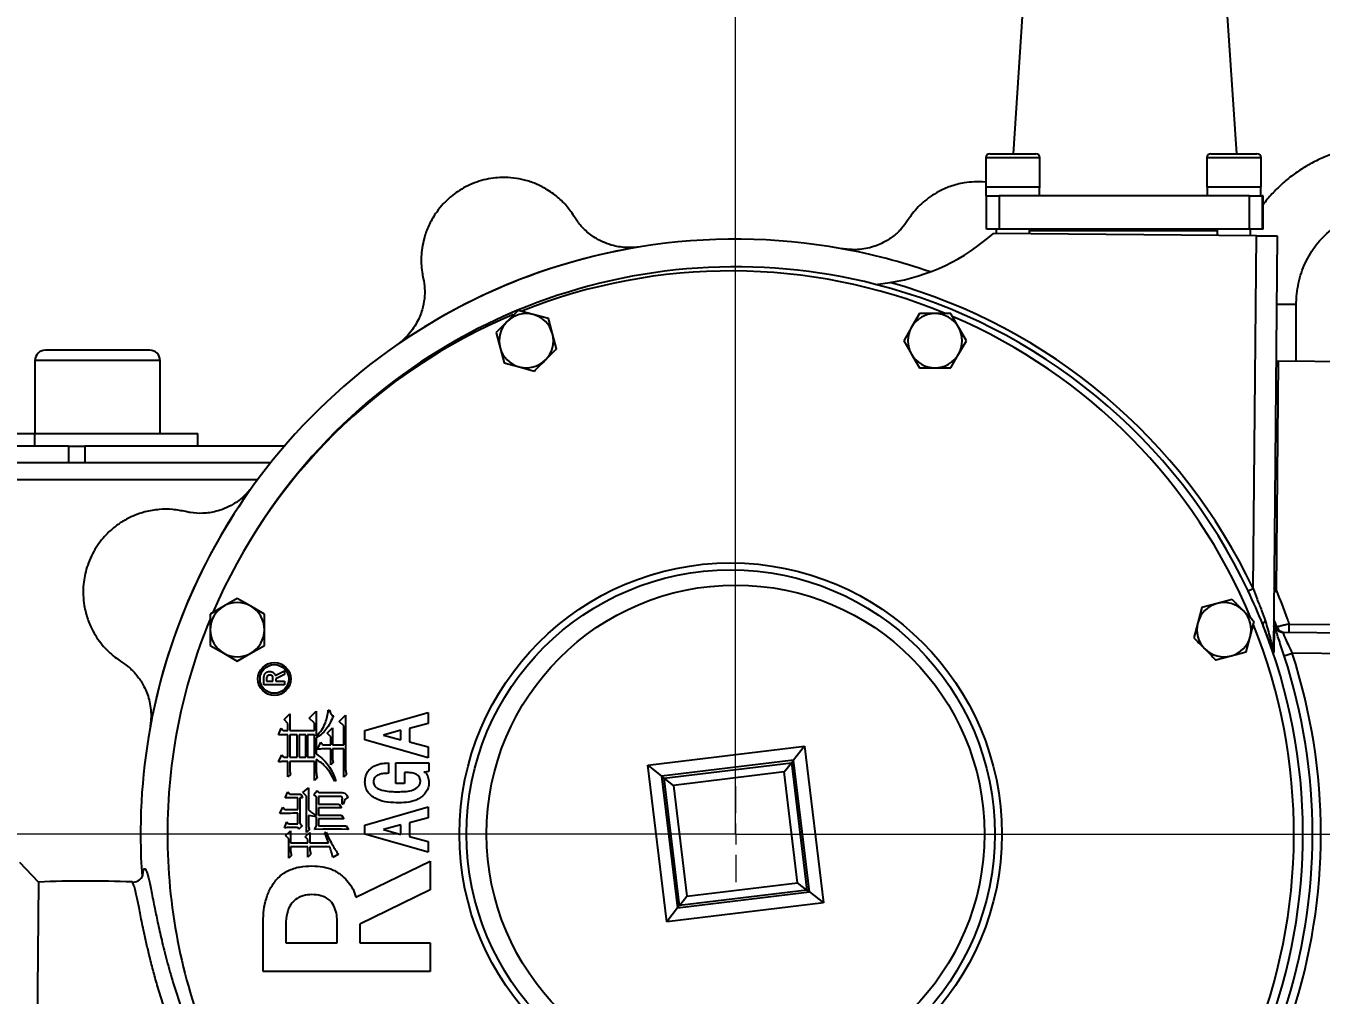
# Model space of a CAD drawing. Header units: millimetres. Extents: x 7861 to 11104, y 3791 to 6084.
# Drawn here: x 9153.5 to 9463.9, y 4378.8 to 4611.2 of the extents above; entities that cross this region are included whole.
import ezdxf

# ---------------------------------------------------------------- set-up
doc = ezdxf.new("R2010")
doc.units = ezdxf.units.MM
doc.layers.add('10', color=7, linetype='Continuous', lineweight=0)
doc.layers.add('AM_5', color=3, linetype='Continuous', lineweight=25)
doc.styles.add('SLDTEXTSTYLE1', font='txt.shx', dxfattribs={"width": 0.7, "bigfont": 'gbcbig.shx'})
doc.dimstyles.new('SLDDIMSTYLE12$0', dxfattribs={"dimtxt": 12, "dimasz": 10, "dimexe": 0, "dimexo": 0.0625, "dimgap": 0.875, "dimtad": 1, "dimdec": 1, "dimlfac": 1.8, "dimrnd": 1e-09, "dimzin": 12, "dimdsep": 46, "dimtxsty": 'SLDTEXTSTYLE1', "dimcen": 0.09, "dimdle": 8.16, "dimclrd": 3, "dimclre": 3, "dimadec": 0, "dimazin": 3, "dimtfac": 1, "dimtdec": 1, "dimtofl": 0, "dimtmove": 0, "dimatfit": 3, "dimfxl": 0, "dimfrac": 2, "dimtolj": 1, "dimlwd": 5, "dimlwe": 5, "dimarcsym": 0})

# ---------------------------------------------------------------- blocks, each defined once
blk = doc.blocks.new('SW_CENTERMARKSYMBOL_47')
at = {"layer": '10', "color": 0}
for p, q in [((0, 0.5), (0, 1.15)), ((-0.5, 0), (-1.15, 0)), ((0, 0), (-0.25, 0)), ((0, 0), (0, 0.25)), ((0, 0), (0, -0.25)), ((0, 0), (0.25, 0)), ((0.5, 0), (1.15, 0)), ((0, -0.5), (0, -1.15))]:
    blk.add_line(p, q, dxfattribs=at)
blk = doc.blocks.new('*D92')
at = {"layer": 'AM_5', "color": 3, "lineweight": 5, "transparency": 16777216}
blk.add_line((8806.47, 4329.47), (8806.47, 4626.66), dxfattribs=at)
at = {"layer": 'AM_5', "color": 3, "linetype": 'Continuous', "lineweight": 5, "transparency": 16777216}
for p, q in [((8816.47, 4626.66), (9313.59, 4626.66)), ((9323.59, 4417.47), (9323.59, 4626.66))]:
    blk.add_line(p, q, dxfattribs=at)
at = {"layer": 'AM_5', "color": 3, "transparency": 16777216}
for points in [[(8816.47, 4628.33), (8816.47, 4624.99), (8806.47, 4626.66)], [(9313.59, 4628.33), (9313.59, 4624.99), (9323.59, 4626.66)]]:
    blk.add_solid(points, dxfattribs=at)
at = {"layer": 'Defpoints', "color": 0, "transparency": 16777216}
for p in [(9323.59, 4626.66), (9323.59, 4417.41), (8806.47, 4329.41)]:
    blk.add_point(p, dxfattribs=at)
at = {"layer": 'AM_5', "color": 0, "transparency": 16777216, "insert": (9050.48, 4641.25), "char_height": 12, "width": 2.3333, "attachment_point": 5, "style": 'SLDTEXTSTYLE1'}
blk.add_mtext('\\A1;{\\H2.28571x;520}', dxfattribs=at)
blk = doc.blocks.new('*D93')
at = {"layer": 'AM_5', "color": 3, "lineweight": 5, "transparency": 16777216}
blk.add_line((9323.59, 4417.47), (9323.59, 4856.52), dxfattribs=at)
at = {"layer": 'AM_5', "color": 3, "linetype": 'Continuous', "lineweight": 5, "transparency": 16777216}
for p, q in [((9333.59, 4856.52), (9723.89, 4856.52)), ((9733.89, 4381.74), (9733.89, 4856.52))]:
    blk.add_line(p, q, dxfattribs=at)
at = {"layer": 'AM_5', "color": 3, "transparency": 16777216}
for points in [[(9333.59, 4858.18), (9333.59, 4854.85), (9323.59, 4856.52)], [(9723.89, 4858.18), (9723.89, 4854.85), (9733.89, 4856.52)]]:
    blk.add_solid(points, dxfattribs=at)
at = {"layer": 'Defpoints', "color": 0, "transparency": 16777216}
for p in [(9733.89, 4856.52), (9323.59, 4417.41), (9733.89, 4381.68)]:
    blk.add_point(p, dxfattribs=at)
at = {"layer": 'AM_5', "color": 0, "transparency": 16777216, "insert": (9528.74, 4871.11), "char_height": 12, "attachment_point": 5, "style": 'SLDTEXTSTYLE1'}
blk.add_mtext('\\A1;{\\H2.28571x;410}', dxfattribs=at)
blk = doc.blocks.new('*D86')
at = {"layer": 'AM_5', "color": 3, "lineweight": 5, "transparency": 16777216}
blk.add_line((9323.52, 4417.41), (9020.51, 4417.41), dxfattribs=at)
at = {"layer": 'AM_5', "color": 3, "linetype": 'Continuous', "lineweight": 5, "transparency": 16777216}
for p, q in [((9020.51, 4407.41), (9020.51, 4088.53)), ((9321.63, 4078.53), (9020.51, 4078.53))]:
    blk.add_line(p, q, dxfattribs=at)
at = {"layer": 'AM_5', "color": 3, "transparency": 16777216}
for points in [[(9018.84, 4407.41), (9022.18, 4407.41), (9020.51, 4417.41)], [(9018.84, 4088.53), (9022.18, 4088.53), (9020.51, 4078.53)]]:
    blk.add_solid(points, dxfattribs=at)
at = {"layer": 'Defpoints', "color": 0, "transparency": 16777216}
for p in [(9323.59, 4417.41), (9020.51, 4078.53), (9321.69, 4078.53)]:
    blk.add_point(p, dxfattribs=at)
at = {"layer": 'AM_5', "color": 0, "transparency": 16777216, "insert": (9005.92, 4191.22), "char_height": 12, "attachment_point": 5, "rotation": 90, "style": 'SLDTEXTSTYLE1'}
blk.add_mtext('\\A1;{\\H2.28571x;340}', dxfattribs=at)
blk = doc.blocks.new('*D87')
at = {"layer": 'AM_5', "color": 3, "lineweight": 5, "transparency": 16777216}
blk.add_line((9637.77, 4848.91), (9710.56, 4848.91), dxfattribs=at)
at = {"layer": 'AM_5', "color": 3, "linetype": 'Continuous', "lineweight": 5, "transparency": 16777216}
for p, q in [((9710.56, 4838.91), (9710.56, 4427.41)), ((9323.65, 4417.41), (9710.56, 4417.41))]:
    blk.add_line(p, q, dxfattribs=at)
at = {"layer": 'AM_5', "color": 3, "transparency": 16777216}
for points in [[(9708.89, 4838.91), (9712.22, 4838.91), (9710.56, 4848.91)], [(9708.89, 4427.41), (9712.22, 4427.41), (9710.56, 4417.41)]]:
    blk.add_solid(points, dxfattribs=at)
at = {"layer": 'Defpoints', "color": 0, "transparency": 16777216}
for p in [(9637.71, 4848.91), (9323.59, 4417.41), (9710.56, 4417.41)]:
    blk.add_point(p, dxfattribs=at)
at = {"layer": 'AM_5', "color": 0, "transparency": 16777216, "insert": (9695.97, 4660.56), "char_height": 12, "attachment_point": 5, "rotation": 90, "style": 'SLDTEXTSTYLE1'}
blk.add_mtext('\\A1;{\\H2.28571x;430}', dxfattribs=at)
blk = doc.blocks.new('*D88')
at = {"layer": 'AM_5', "color": 3, "lineweight": 5, "transparency": 16777216}
blk.add_line((9676.86, 4620.35), (9614.5, 4620.35), dxfattribs=at)
at = {"layer": 'AM_5', "color": 3, "linetype": 'Continuous', "lineweight": 5, "transparency": 16777216}
for p, q in [((9614.5, 4610.35), (9614.5, 4427.41)), ((9323.65, 4417.41), (9614.5, 4417.41))]:
    blk.add_line(p, q, dxfattribs=at)
at = {"layer": 'AM_5', "color": 3, "transparency": 16777216}
for points in [[(9612.83, 4610.35), (9616.17, 4610.35), (9614.5, 4620.35)], [(9612.83, 4427.41), (9616.17, 4427.41), (9614.5, 4417.41)]]:
    blk.add_solid(points, dxfattribs=at)
at = {"layer": 'Defpoints', "color": 0, "transparency": 16777216}
for p in [(9676.92, 4620.35), (9323.59, 4417.41), (9614.5, 4417.41)]:
    blk.add_point(p, dxfattribs=at)
at = {"layer": 'AM_5', "color": 0, "transparency": 16777216, "insert": (9599.91, 4518.88), "char_height": 12, "attachment_point": 5, "rotation": 90, "style": 'SLDTEXTSTYLE1'}
blk.add_mtext('\\A1;{\\H2.28571x;200}', dxfattribs=at)
blk = doc.blocks.new('*D109')
at = {"layer": 'AM_5', "color": 3, "lineweight": 5, "transparency": 16777216}
blk.add_line((9323.56, 4417.33), (9323.56, 4763.3), dxfattribs=at)
at = {"layer": 'AM_5', "color": 3, "linetype": 'Continuous', "lineweight": 5, "transparency": 16777216}
for p, q in [((9333.56, 4763.3), (9406.54, 4763.3)), ((9416.54, 4719.97), (9416.54, 4763.3))]:
    blk.add_line(p, q, dxfattribs=at)
at = {"layer": 'AM_5', "color": 3, "transparency": 16777216}
for points in [[(9333.56, 4764.97), (9333.56, 4761.63), (9323.56, 4763.3)], [(9406.54, 4764.97), (9406.54, 4761.63), (9416.54, 4763.3)]]:
    blk.add_solid(points, dxfattribs=at)
at = {"layer": 'Defpoints', "color": 0, "transparency": 16777216}
for p in [(9416.54, 4763.3), (9416.54, 4719.91), (9323.56, 4417.27)]:
    blk.add_point(p, dxfattribs=at)
at = {"layer": 'AM_5', "color": 0, "transparency": 16777216, "insert": (9370.05, 4770.18), "char_height": 12, "attachment_point": 5, "style": 'SLDTEXTSTYLE1'}
blk.add_mtext('\\A1;93', dxfattribs=at)

msp = doc.modelspace()

# ---------------------------------------------------------------- linework, layer by layer
at = {"color": 7, "linetype": 'Continuous', "lineweight": 25}
for p, q in [((9392.666, 4618.68), (9390.097, 4580.511)), ((9443.737, 4580.511), (9441.168, 4618.68)), ((9383.543, 4579.511), (9383.543, 4572.511)), ((9396.543, 4579.511), (9383.543, 4579.511)), ((9384.543, 4580.511), (9395.543, 4580.511)), ((9396.543, 4572.511), (9396.543, 4579.511)), ((9436.543, 4579.511), (9436.543, 4572.511)), ((9443.043, 4579.511), (9436.543, 4579.511)), ((9437.543, 4580.511), (9443.043, 4580.511)), ((9443.043, 4580.511), (9448.543, 4580.511)), ((9449.543, 4579.511), (9443.043, 4579.511)), ((9449.543, 4572.511), (9449.543, 4579.511)), ((9396.543, 4572.511), (9383.543, 4572.511)), ((9383.603, 4572.511), (9383.603, 4570.411)), ((9383.774, 4570.411), (9383.603, 4570.411)), ((9383.774, 4562.411), (9383.774, 4570.411)), ((9383.774, 4570.411), (9386.76, 4570.411)), ((9386.76, 4570.411), (9386.76, 4562.411)), ((9446.759, 4570.411), (9386.76, 4570.411)), ((9443.043, 4572.511), (9436.543, 4572.511)), ((9436.603, 4572.511), (9436.603, 4570.411)), ((9449.543, 4572.511), (9443.043, 4572.511)), ((9446.759, 4562.411), (9446.759, 4570.411)), ((9446.759, 4570.411), (9449.773, 4570.411)), ((9449.483, 4570.411), (9449.483, 4572.511)), ((9449.773, 4570.411), (9449.773, 4562.411)), ((9450.06, 4570.411), (9449.773, 4570.411)), ((9450.06, 4562.411), (9450.06, 4570.411)), ((9386.76, 4562.411), (9383.774, 4562.411)), ((9448.419, 4560.835), (9385.422, 4561.418)), ((9386.043, 4562.411), (9386.043, 4561.412)), ((9446.759, 4562.411), (9386.76, 4562.411)), ((9394.043, 4561.338), (9394.043, 4562.411)), ((9394.043, 4562.071), (9439.043, 4562.071)), ((9439.043, 4562.411), (9439.043, 4560.921)), ((9449.773, 4562.411), (9446.759, 4562.411)), ((9447.043, 4560.847), (9447.043, 4562.411)), ((9447.637, 4476.273), (9448.419, 4560.835)), ((9448.419, 4560.835), (9453.419, 4560.788)), ((9450.06, 4562.411), (9449.773, 4562.411)), ((9453.419, 4560.788), (9452.502, 4461.636)), ((9357.154, 4549.187), (9360.647, 4549.622)), ((9275.116, 4541.946), (9271.491, 4542.917)), ((9278.741, 4540.975), (9275.116, 4541.946)), ((9367.648, 4542.168), (9365.772, 4538.918)), ((9377.03, 4538.918), (9375.154, 4542.168)), ((9453.268, 4544.407), (9457.986, 4544.407)), ((9457.986, 4530.745), (9457.986, 4544.407)), ((9279.712, 4537.35), (9278.741, 4540.975)), ((9365.772, 4538.918), (9363.895, 4535.668)), ((9378.906, 4535.668), (9377.03, 4538.918)), ((9266.184, 4537.61), (9267.155, 4533.985)), ((9280.684, 4533.725), (9279.712, 4537.35)), ((9363.895, 4535.668), (9365.772, 4532.418)), ((9377.03, 4532.418), (9378.906, 4535.668)), ((9267.155, 4533.985), (9268.127, 4530.36)), ((9155.667, 4530.911), (9155.667, 4513.411)), ((9185.667, 4530.911), (9155.667, 4530.911)), ((9185.667, 4513.411), (9185.667, 4530.911)), ((9268.127, 4530.36), (9271.751, 4529.389)), ((9271.751, 4529.389), (9275.376, 4528.418)), ((9365.772, 4532.418), (9367.648, 4529.168)), ((9375.154, 4529.168), (9377.03, 4532.418)), ((9453.642, 4530.785), (9453.134, 4475.912)), ((9453.142, 4530.79), (9453.642, 4530.785)), ((9497.64, 4530.378), (9453.642, 4530.785)), ((9142.512, 4513.411), (9155.633, 4513.411)), ((9155.633, 4513.411), (9194.667, 4513.411)), ((9155.633, 4510.411), (9155.633, 4513.411)), ((9194.667, 4510.411), (9194.667, 4513.411)), ((9163.694, 4510.411), (9145.29, 4510.411)), ((9163.694, 4510.411), (9163.694, 4506.411)), ((9163.694, 4510.411), (9167.637, 4510.411)), ((9167.637, 4510.411), (9167.637, 4506.411)), ((9215.462, 4510.411), (9167.637, 4510.411)), ((8845.667, 4502.411), (9209.066, 4502.411)), ((9204.161, 4473.9), (9200.911, 4472.024)), ((9207.411, 4472.024), (9204.161, 4473.9)), ((9442.616, 4473.644), (9438.992, 4472.673)), ((9446.442, 4475.705), (9447.637, 4476.273)), ((9453.03, 4475.595), (9452.629, 4475.416)), ((9452.639, 4476.458), (9453.03, 4475.595)), ((9200.911, 4472.024), (9197.661, 4470.147)), ((9210.661, 4470.147), (9207.411, 4472.024)), ((9435.367, 4471.702), (9434.395, 4468.077)), ((9438.992, 4472.673), (9435.367, 4471.702)), ((9434.395, 4468.077), (9433.424, 4464.452)), ((9446.952, 4464.712), (9447.924, 4468.337)), ((9456.286, 4467.758), (9490.44, 4467.442)), ((9445.981, 4461.087), (9446.952, 4464.712)), ((9452.687, 4466.642), (9452.608, 4460.978)), ((9454.768, 4465.772), (9492.038, 4465.427)), ((9197.661, 4462.642), (9200.911, 4460.765)), ((9207.411, 4460.765), (9210.661, 4462.642)), ((9442.356, 4460.116), (9445.981, 4461.087)), ((9200.911, 4460.765), (9204.161, 4458.889)), ((9204.161, 4458.889), (9207.411, 4460.765)), ((9438.731, 4459.145), (9442.356, 4460.116)), ((9455.112, 4460.133), (9457.013, 4460.751)), ((9491.992, 4460.427), (9457.013, 4460.751)), ((9213.274, 4455.429), (9215.493, 4456.51)), ((9215.493, 4455.647), (9213.389, 4454.623)), ((9215.493, 4456.51), (9215.493, 4455.647)), ((9210.493, 4453.204), (9210.493, 4454.695)), ((9215.493, 4453.204), (9210.493, 4453.204)), ((9211.17, 4454.552), (9211.17, 4454.064)), ((9211.17, 4454.064), (9212.712, 4454.064)), ((9212.712, 4454.064), (9212.712, 4454.723)), ((9213.389, 4454.623), (9213.389, 4454.064)), ((9213.389, 4454.064), (9215.493, 4454.064)), ((9215.493, 4454.064), (9215.493, 4453.204)), ((9215.374, 4444.851), (9216.747, 4446.224)), ((9216.747, 4446.224), (9216.747, 4442.251)), ((9221.421, 4445.212), (9223.082, 4446.874)), ((9223.082, 4446.874), (9223.082, 4440.95)), ((9225.972, 4447.091), (9226.261, 4447.091)), ((9228.586, 4444.418), (9230.103, 4445.935)), ((9230.103, 4445.935), (9230.103, 4433.437)), ((9234.765, 4442.238), (9249.936, 4446.568)), ((9249.936, 4446.568), (9249.936, 4443.948)), ((9214.007, 4441.167), (9214.705, 4442.828)), ((9214.705, 4442.828), (9215.195, 4442.251)), ((9216.313, 4443.912), (9215.374, 4444.851)), ((9216.313, 4442.251), (9216.313, 4443.912)), ((9222.649, 4443.984), (9221.421, 4445.212)), ((9222.649, 4442.251), (9222.649, 4443.984)), ((9225.72, 4441.6), (9227.021, 4442.901)), ((9227.021, 4442.901), (9227.021, 4438.783)), ((9229.669, 4443.334), (9228.586, 4444.418)), ((9229.669, 4438.783), (9229.669, 4443.334)), ((9249.936, 4443.948), (9245.416, 4442.753)), ((9245.416, 4442.753), (9245.416, 4439.514)), ((9215.195, 4442.251), (9216.313, 4442.251)), ((9216.313, 4435.821), (9216.313, 4441.239)), ((9216.747, 4442.251), (9222.649, 4442.251)), ((9218.539, 4441.239), (9216.747, 4441.239)), ((9216.747, 4441.239), (9216.747, 4435.821)), ((9218.539, 4435.821), (9218.539, 4441.239)), ((9220.594, 4441.239), (9218.973, 4441.239)), ((9218.973, 4441.239), (9218.973, 4435.821)), ((9220.594, 4435.821), (9220.594, 4441.239)), ((9222.649, 4441.239), (9221.028, 4441.239)), ((9221.028, 4441.239), (9221.028, 4435.821)), ((9222.649, 4435.821), (9222.649, 4441.239)), ((9223.082, 4440.517), (9223.082, 4436.616)), ((9223.409, 4437.772), (9224.203, 4439.433)), ((9224.203, 4439.433), (9224.637, 4438.783)), ((9226.587, 4440.734), (9225.72, 4441.6)), ((9226.587, 4438.783), (9226.587, 4440.734)), ((9234.765, 4440.029), (9234.765, 4442.238)), ((9249.936, 4435.712), (9234.765, 4440.029)), ((9243.381, 4442.28), (9239.218, 4441.133)), ((9239.218, 4441.133), (9243.381, 4439.997)), ((9243.381, 4439.997), (9243.381, 4442.28)), ((9245.416, 4439.514), (9249.936, 4438.32)), ((9214.079, 4434.738), (9214.847, 4436.399)), ((9214.847, 4436.399), (9215.337, 4435.821)), ((9224.637, 4438.783), (9226.587, 4438.783)), ((9226.587, 4434.015), (9226.587, 4437.844)), ((9227.021, 4438.783), (9229.669, 4438.783)), ((9229.669, 4437.844), (9227.021, 4437.844)), ((9227.021, 4437.844), (9227.021, 4435.388)), ((9229.669, 4431.054), (9229.669, 4437.844)), ((9249.936, 4438.32), (9249.936, 4435.712)), ((9302.543, 4433.913), (9340.089, 4438.455)), ((9340.089, 4438.455), (9337.475, 4435.121)), ((9340.089, 4438.455), (9344.631, 4400.909)), ((9215.337, 4435.821), (9216.313, 4435.821)), ((9216.313, 4431.126), (9216.313, 4434.81)), ((9216.747, 4435.821), (9218.539, 4435.821)), ((9222.649, 4434.81), (9216.747, 4434.81)), ((9216.747, 4434.81), (9216.747, 4432.498)), ((9218.973, 4435.821), (9220.594, 4435.821)), ((9221.028, 4435.821), (9222.649, 4435.821)), ((9222.649, 4430.259), (9222.649, 4434.81)), ((9223.082, 4435.316), (9223.082, 4432.643)), ((9227.165, 4434.593), (9226.587, 4434.015)), ((9227.021, 4435.388), (9227.165, 4434.593)), ((9240.38, 4434.466), (9240.38, 4431.971)), ((9242.186, 4429.498), (9242.186, 4434.466)), ((9242.186, 4434.466), (9250.107, 4434.466)), ((9250.107, 4434.466), (9250.107, 4432.438)), ((9302.543, 4433.913), (9305.877, 4431.299)), ((9307.085, 4396.367), (9302.543, 4433.913)), ((9337.475, 4435.121), (9305.877, 4431.299)), ((9306.475, 4430.83), (9337.005, 4434.523)), ((9335.262, 4432.3), (9337.005, 4434.523)), ((9337.005, 4434.523), (9337.475, 4435.121)), ((9337.005, 4434.523), (9340.698, 4403.993)), ((9341.297, 4403.523), (9337.475, 4435.121)), ((9216.891, 4431.704), (9216.313, 4431.126)), ((9216.747, 4432.498), (9216.891, 4431.704)), ((9223.299, 4430.909), (9222.649, 4430.259)), ((9227.778, 4430.187), (9227.489, 4430.114)), ((9230.32, 4431.704), (9229.669, 4431.054)), ((9244.952, 4432.141), (9244.221, 4432.141)), ((9244.221, 4432.141), (9244.221, 4429.498)), ((9250.107, 4432.438), (9248.912, 4432.289)), ((9305.877, 4431.299), (9309.699, 4399.701)), ((9306.475, 4430.83), (9305.877, 4431.299)), ((9308.698, 4429.087), (9306.475, 4430.83)), ((9310.168, 4400.299), (9306.475, 4430.83)), ((9335.262, 4432.3), (9308.698, 4429.087)), ((9338.476, 4405.736), (9335.262, 4432.3)), ((9215.604, 4426.069), (9216.254, 4427.514)), ((9216.254, 4427.514), (9216.76, 4426.936)), ((9219.361, 4427.008), (9219.794, 4426.069)), ((9219.898, 4427.369), (9221.199, 4428.525)), ((9220.765, 4426.502), (9219.898, 4427.369)), ((9221.199, 4428.525), (9221.199, 4423.252)), ((9222.512, 4426.864), (9223.307, 4427.875)), ((9223.307, 4427.875), (9223.738, 4427.369)), ((9223.738, 4427.369), (9228.99, 4427.369)), ((9244.221, 4429.498), (9242.186, 4429.498)), ((9308.698, 4429.087), (9311.911, 4402.522)), ((9214.349, 4422.313), (9215.077, 4423.83)), ((9215.077, 4423.83), (9215.586, 4423.324)), ((9218.711, 4426.069), (9215.604, 4426.069)), ((9218.711, 4423.324), (9218.711, 4426.069)), ((9219.144, 4426.069), (9219.144, 4420.001)), ((9219.794, 4426.069), (9219.144, 4426.069)), ((9220.765, 4417.762), (9220.765, 4426.502)), ((9223.163, 4426.358), (9222.512, 4426.864)), ((9223.163, 4421.879), (9223.163, 4426.358)), ((9228.918, 4426.43), (9223.596, 4426.43)), ((9223.596, 4426.43), (9223.596, 4424.552)), ((9223.596, 4424.552), (9228.581, 4424.552)), ((9228.581, 4424.552), (9229.158, 4423.685)), ((9229.565, 4424.552), (9229.276, 4424.552)), ((9234.765, 4419.572), (9249.936, 4423.902)), ((9249.936, 4423.902), (9249.936, 4421.282)), ((9215.586, 4423.324), (9218.711, 4423.324)), ((9218.711, 4419.857), (9218.711, 4422.385)), ((9223.163, 4421.518), (9221.199, 4421.879)), ((9221.199, 4421.879), (9221.199, 4420.145)), ((9223.163, 4419.423), (9223.163, 4421.518)), ((9229.158, 4423.685), (9223.596, 4423.685)), ((9223.596, 4423.685), (9223.596, 4421.951)), ((9223.596, 4421.951), (9229.158, 4421.951)), ((9229.664, 4421.085), (9223.596, 4421.085)), ((9223.596, 4421.085), (9223.596, 4419.423)), ((9229.158, 4421.951), (9229.664, 4421.085)), ((9249.936, 4421.282), (9245.416, 4420.087)), ((9215.46, 4418.917), (9216.038, 4420.362)), ((9215.69, 4417.039), (9216.918, 4418.195)), ((9216.038, 4420.362), (9216.471, 4419.857)), ((9216.471, 4419.857), (9218.711, 4419.857)), ((9216.918, 4418.195), (9216.918, 4415.305)), ((9218.927, 4418.556), (9218.566, 4418.99)), ((9219.722, 4419.423), (9218.927, 4418.556)), ((9219.144, 4420.001), (9219.722, 4419.423)), ((9220.458, 4416.75), (9221.541, 4417.762)), ((9221.416, 4418.412), (9220.765, 4417.762)), ((9221.541, 4417.762), (9221.541, 4415.305)), ((9222.657, 4418.484), (9223.163, 4419.423)), ((9224.674, 4418.556), (9222.657, 4418.484)), ((9223.596, 4419.423), (9230.285, 4419.423)), ((9229.134, 4418.556), (9224.674, 4418.556)), ((9225.153, 4417.762), (9225.442, 4417.834)), ((9226.02, 4415.305), (9225.153, 4417.762)), ((9230.788, 4418.484), (9229.134, 4418.556)), ((9230.285, 4419.423), (9230.788, 4418.484)), ((9234.765, 4417.364), (9234.765, 4419.572)), ((9243.381, 4419.614), (9239.218, 4418.467)), ((9239.218, 4418.467), (9243.381, 4417.331)), ((9243.381, 4417.331), (9243.381, 4419.614)), ((9245.416, 4420.087), (9245.416, 4416.848)), ((9216.485, 4416.245), (9215.69, 4417.039)), ((9216.485, 4411.621), (9216.485, 4416.245)), ((9216.918, 4415.305), (9221.108, 4415.305)), ((9221.108, 4416.1), (9220.458, 4416.75)), ((9221.108, 4415.305), (9221.108, 4416.1)), ((9221.541, 4415.305), (9226.02, 4415.305)), ((9249.936, 4413.046), (9234.765, 4417.364)), ((9245.416, 4416.848), (9249.936, 4415.654)), ((9249.936, 4415.654), (9249.936, 4413.046)), ((9217.135, 4412.271), (9216.485, 4411.621)), ((9221.108, 4414.366), (9216.918, 4414.366)), ((9216.918, 4414.366), (9216.918, 4414.005)), ((9221.108, 4411.91), (9221.108, 4414.366)), ((9221.758, 4412.56), (9221.108, 4411.91)), ((9226.309, 4414.366), (9221.541, 4414.366)), ((9221.541, 4414.366), (9221.541, 4414.294)), ((9228.404, 4412.56), (9227.104, 4411.766)), ((9156.547, 4405.885), (9152.016, 4410.591)), ((9232.61, 4402.26), (9250.365, 4410.906)), ((9250.365, 4410.906), (9250.365, 4404.003)), ((9156.547, 4405.885), (9155.668, 4310.961)), ((9311.911, 4402.522), (9338.476, 4405.736)), ((9340.698, 4403.993), (9338.476, 4405.736)), ((9250.365, 4404.003), (9233.528, 4395.813)), ((9309.699, 4399.701), (9341.297, 4403.523)), ((9340.698, 4403.993), (9310.168, 4400.299)), ((9310.168, 4400.299), (9311.911, 4402.522)), ((9340.698, 4403.993), (9341.297, 4403.523)), ((9341.297, 4403.523), (9344.631, 4400.909)), ((9344.631, 4400.909), (9307.085, 4396.367)), ((9309.699, 4399.701), (9307.085, 4396.367)), ((9310.168, 4400.299), (9309.699, 4399.701)), ((9210.365, 4384.463), (9210.365, 4396.388)), ((9228.111, 4391.34), (9228.111, 4396.611)), ((9215.782, 4395.246), (9215.782, 4391.34)), ((9233.528, 4395.813), (9233.528, 4391.34)), ((9215.782, 4391.34), (9228.111, 4391.34)), ((9233.528, 4391.34), (9250.365, 4391.34)), ((9250.365, 4391.34), (9250.365, 4384.463)), ((9250.365, 4384.463), (9210.365, 4384.463))]:
    msp.add_line(p, q, dxfattribs=at)
at = {"color": 7, "linetype": 'Continuous', "lineweight": 25, "flags": 128}
msp.add_lwpolyline([(9452.921, 4467.055), (9453.07, 4467.055), (9453.33, 4467.054)], dxfattribs=at)
at = {"color": 7, "linetype": 'Continuous', "lineweight": 25}
for centre, radius in [((9322.417, 4417.411), 65), ((9322.417, 4417.411), 63.318), ((9323.587, 4417.411), 59.677), ((9213.052, 4454.587), 3.931), ((9213.052, 4454.587), 3.435)]:
    msp.add_circle(centre, radius, dxfattribs=at)
for centre, radius, start, end in [((9384.543, 4579.511), 1, 90, 180), ((9395.543, 4579.511), 1, 0, 90), ((9437.543, 4579.511), 1, 90, 180), ((9448.543, 4579.511), 1, 0, 90), ((9352.863, 4597.886), 48.888, 279.16138, 311.7585), ((9323.587, 4417.411), 142.619, 99.21632, 169.72319), ((9323.587, 4417.411), 142.619, 99.21632, 124.72319), ((9323.587, 4417.411), 142.619, 79.72319, 99.21632), ((9323.587, 4417.411), 142.619, 70.91028, 79.72319), ((9323.587, 4417.411), 135.984, 75.70908, 147.39827), ((9322.417, 4417.411), 135, 67.67066, 111.75176), ((9323.587, 4417.411), 135.984, 25.38422, 75.70908), ((9323.587, 4417.411), 137.307, 25.38422, 74.34127), ((9322.417, 4417.411), 135, 112.71649, 156.82438), ((9273.434, 4535.668), 6.5, 75, 135), ((9273.434, 4535.668), 6.5, 15, 75), ((9371.401, 4535.668), 6.5, 90, 150), ((9371.401, 4535.668), 6.5, 30, 90), ((9273.434, 4535.668), 6.5, 135, 195), ((9371.401, 4535.668), 6.5, 150, 210), ((9322.417, 4417.411), 135, 22.54914, 66.73848), ((9371.401, 4535.668), 6.5, 330, 30), ((9273.434, 4535.668), 6.5, 315, 15), ((9158.167, 4530.911), 2.5, 90, 180), ((9183.167, 4530.911), 2.5, 0, 90), ((9273.434, 4535.668), 6.5, 195, 255), ((9273.434, 4535.668), 6.5, 255, 315), ((9371.401, 4535.668), 6.5, 210, 270), ((9371.401, 4535.668), 6.5, 270, 330), ((9323.587, 4417.411), 142.619, 144.21632, 169.72319), ((9323.587, 4417.411), 135.984, 21.68503, 25.38422), ((9204.161, 4466.395), 6.5, 120, 180), ((9204.161, 4466.395), 6.5, 60, 120), ((9204.161, 4466.395), 6.5, 0, 60), ((9440.674, 4466.395), 6.5, 105, 165), ((9440.674, 4466.395), 6.5, 45, 105), ((9440.674, 4466.395), 6.5, 345, 45), ((9322.417, 4417.411), 135, 157.638, 180), ((9323.587, 4417.411), 135.984, 212.60173, 21.68503), ((9440.674, 4466.395), 6.5, 165, 225), ((9322.417, 4417.411), 135, 337.69714, 21.79497), ((9450.979, 4467.421), 1.059, 111.39304, 167.1143), ((9454.538, 4467.355), 1.983, 179.47244, 201.05593), ((9365.852, 4468.095), 90.435, 358.51936, 359.78652), ((9204.161, 4466.395), 6.5, 180, 240), ((9204.161, 4466.395), 6.5, 300, 0), ((9440.674, 4466.395), 6.5, 285, 345), ((9454.787, 4467.77), 1.999, 200.95852, 269.45897), ((9455.197, 4467.767), 1.999, 200.89746, 269.45904), ((9440.674, 4466.395), 6.5, 225, 285), ((9454.48, 4461.618), 1.979, 179.47216, 198.86257), ((9204.161, 4466.395), 6.5, 240, 300), ((9323.587, 4417.411), 138.29, 341.98662, 17.99488), ((9323.587, 4417.411), 140.289, 341.98662, 17.99488), ((9323.587, 4417.411), 142.619, 169.72319, 184.08184), ((9322.417, 4417.411), 135, 180, 201.81807), ((9168.252, 4153.866), 252.291, 87.58259, 92.65925), ((9179.222, 4408.404), 2.494, 262.39523, 333.25086)]:
    msp.add_arc(centre, radius, start, end, dxfattribs=at)
for centre, start_param, end_param in [((9390.043, 4570.411), 4.712389, 4.9017857), ((9390.043, 4572.511), 4.6181162, 4.712389)]:
    msp.add_ellipse(centre, major_axis=(0, 11.154), ratio=0.5773503, start_param=start_param, end_param=end_param, dxfattribs=at)
for points, knots in [([(9471.739, 4581.814), (9471.093, 4581.681), (9469.37, 4581.326), (9466.625, 4580.492), (9463.552, 4579.248), (9460.599, 4577.71), (9457.793, 4575.897), (9455.15, 4573.825), (9452.716, 4571.492), (9451.015, 4569.644), (9450.207, 4568.521), (9450.06, 4568.317)], [0, 0, 0, 0, 0.07644841, 0.20395917, 0.3315336, 0.45922047, 0.58705266, 0.71505474, 0.84324251, 0.97162313, 1, 1, 1, 1]), ([(9285.069, 4565.25), (9284.493, 4566.113), (9283.338, 4567.84), (9281.006, 4570.16), (9278.443, 4571.996), (9275.746, 4573.351), (9273.176, 4574.223), (9270.467, 4574.74), (9267.917, 4574.878), (9265.479, 4574.694), (9263.232, 4574.272), (9260.996, 4573.563), (9258.911, 4572.626), (9257.046, 4571.511), (9255.217, 4570.147), (9253.472, 4568.479), (9251.667, 4566.249), (9250.143, 4563.64), (9248.813, 4560.178), (9248.139, 4556.267), (9248.271, 4552.926), (9248.636, 4551.101), (9248.737, 4550.593)], [0, 0, 0, 0, 0.0704817, 0.1411253, 0.2114397, 0.262002, 0.312511, 0.3555757, 0.3985696, 0.430653, 0.4627062, 0.4949602, 0.5272108, 0.5564321, 0.5856728, 0.6253972, 0.6651816, 0.7232176, 0.7813627, 0.8729283, 0.9646568, 1, 1, 1, 1]), ([(9383.543, 4573.679), (9383.526, 4573.681), (9382.599, 4573.818), (9380.834, 4573.789), (9377.974, 4573.519), (9375.055, 4572.74), (9371.665, 4571.236), (9368.423, 4568.946), (9366.154, 4566.491), (9365.121, 4564.943), (9364.834, 4564.512)], [0, 0, 0, 0, 0.0017117, 0.0974244, 0.1932818, 0.3331147, 0.4732108, 0.6938308, 0.9148434, 1, 1, 1, 1]), ([(9300.745, 4558.189), (9299.728, 4558.082), (9298.085, 4557.91), (9295.963, 4558.123), (9294.062, 4558.5), (9292.118, 4559.163), (9289.808, 4560.333), (9287.574, 4562.022), (9285.994, 4563.807), (9285.275, 4564.929), (9285.069, 4565.25)], [0, 0, 0, 0, 0.1281278, 0.2070687, 0.2861351, 0.404738, 0.5235866, 0.7217864, 0.9203618, 1, 1, 1, 1]), ([(9364.834, 4564.512), (9364.383, 4563.865), (9363.481, 4562.57), (9361.645, 4560.84), (9359.31, 4559.272), (9356.823, 4558.21), (9354.372, 4557.661), (9351.991, 4557.394), (9350.144, 4557.611), (9349.031, 4557.742)], [0, 0, 0, 0, 0.1638594, 0.3281213, 0.4914407, 0.6743603, 0.7670388, 0.8595026, 1, 1, 1, 1]), ([(9457.986, 4544.407), (9457.992, 4544.812), (9458.012, 4546.085), (9458.245, 4548.217), (9458.794, 4550.755), (9459.616, 4553.203), (9460.694, 4555.525), (9462.014, 4557.69), (9463.556, 4559.669), (9465.3, 4561.436), (9467.222, 4562.967), (9469.297, 4564.242), (9471.499, 4565.239), (9473.321, 4565.809), (9474.399, 4566.029), (9474.697, 4566.09)], [0, 0, 0, 0, 0.0388685, 0.122312, 0.205783, 0.2892937, 0.372903, 0.4566768, 0.540689, 0.6250196, 0.7097504, 0.7949563, 0.8806914, 0.9669723, 1, 1, 1, 1]), ([(9248.737, 4550.593), (9248.875, 4549.817), (9249.153, 4548.263), (9249.079, 4545.742), (9248.536, 4542.982), (9247.528, 4540.473), (9246.184, 4538.351), (9244.689, 4536.479), (9243.23, 4535.327), (9242.35, 4534.631)], [0, 0, 0, 0, 0.1638594, 0.3281213, 0.4914407, 0.6743603, 0.7670388, 0.8595026, 1, 1, 1, 1]), ([(9271.491, 4542.917), (9271.468, 4542.894), (9270.593, 4542.019), (9269.703, 4541.13), (9268.838, 4540.264)], [0, 0, 0, 0, 0.0269953, 1, 1, 1, 1]), ([(9371.401, 4542.168), (9370.46, 4542.168), (9369.201, 4542.168), (9367.962, 4542.168), (9367.648, 4542.168)], [0, 0, 0, 0, 0.7469333, 1, 1, 1, 1]), ([(9375.154, 4542.168), (9375.12, 4542.168), (9373.883, 4542.168), (9372.625, 4542.168), (9371.401, 4542.168)], [0, 0, 0, 0, 0.0269953, 1, 1, 1, 1]), ([(9268.838, 4540.264), (9268.173, 4539.599), (9267.282, 4538.709), (9266.406, 4537.832), (9266.184, 4537.61)], [0, 0, 0, 0, 0.74693332, 1, 1, 1, 1]), ([(9170.667, 4533.411), (9167.352, 4533.411), (9164.173, 4533.411), (9159.484, 4533.411), (9158.167, 4533.411), (9158.167, 4533.411)], [0, 0, 0, 0, 0.5, 0.5, 1, 1, 1, 1]), ([(9183.167, 4533.411), (9183.167, 4533.411), (9181.85, 4533.411), (9177.162, 4533.411), (9173.982, 4533.411), (9170.667, 4533.411)], [0, 0, 0, 0, 0.5, 0.5, 1, 1, 1, 1]), ([(9278.03, 4531.071), (9278.896, 4531.937), (9279.785, 4532.827), (9280.66, 4533.701), (9280.684, 4533.725)], [0, 0, 0, 0, 0.9730048, 1, 1, 1, 1]), ([(9275.376, 4528.418), (9275.598, 4528.64), (9276.475, 4529.516), (9277.365, 4530.406), (9278.03, 4531.071)], [0, 0, 0, 0, 0.2530667, 1, 1, 1, 1]), ([(9367.648, 4529.168), (9367.962, 4529.168), (9369.201, 4529.168), (9370.46, 4529.168), (9371.401, 4529.168)], [0, 0, 0, 0, 0.2530667, 1, 1, 1, 1]), ([(9371.401, 4529.168), (9372.625, 4529.168), (9373.883, 4529.168), (9375.12, 4529.168), (9375.154, 4529.168)], [0, 0, 0, 0, 0.97300478, 1, 1, 1, 1]), ([(9212.146, 4506.411), (9209.132, 4506.411), (9206.118, 4506.411), (9203.105, 4506.411), (9203.105, 4506.411), (9203.105, 4506.411), (9203.105, 4506.411), (9200.27, 4506.411), (9193.37, 4506.411), (9181.846, 4506.411), (9168.722, 4506.411), (9155.323, 4506.411), (9141.718, 4506.411), (9127.884, 4506.411), (9113.797, 4506.411), (9099.42, 4506.411), (9084.729, 4506.411), (9069.754, 4506.411), (9054.537, 4506.411), (9039.157, 4506.411), (9023.646, 4506.411), (9008.116, 4506.411), (8992.64, 4506.411), (8977.292, 4506.411), (8962.147, 4506.411), (8947.281, 4506.411), (8932.76, 4506.411), (8918.647, 4506.411), (8905.04, 4506.411), (8891.954, 4506.411), (8879.447, 4506.411), (8867.556, 4506.411), (8856.241, 4506.411), (8849.193, 4506.411), (8845.667, 4506.411)], [-0.0288176, -0.0288176, -0.0288176, -0.0288176, -0.0000003, -0.0000003, -0.0000003, 0, 0, 0, 0.0271088, 0.0659728, 0.1048078, 0.1431339, 0.1808509, 0.2185961, 0.25634, 0.2940574, 0.3323835, 0.371218, 0.4100833, 0.4495718, 0.4892886, 0.5291831, 0.5692037, 0.609298, 0.6493915, 0.6894117, 0.7293062, 0.7690234, 0.8085128, 0.8473767, 0.8862117, 0.924538, 0.9622551, 1, 1, 1, 1]), ([(9207.89, 4500.804), (9207.247, 4500.01), (9206.206, 4498.726), (9204.555, 4497.377), (9202.945, 4496.299), (9201.101, 4495.393), (9198.64, 4494.587), (9195.867, 4494.202), (9193.487, 4494.347), (9192.185, 4494.632), (9191.813, 4494.713)], [0, 0, 0, 0, 0.1281278, 0.2070687, 0.2861351, 0.404738, 0.5235866, 0.7217864, 0.9203618, 1, 1, 1, 1]), ([(9191.813, 4494.713), (9190.795, 4494.916), (9188.757, 4495.321), (9185.468, 4495.312), (9182.357, 4494.798), (9179.492, 4493.849), (9177.058, 4492.648), (9174.777, 4491.098), (9172.876, 4489.393), (9171.282, 4487.538), (9169.993, 4485.651), (9168.912, 4483.568), (9168.101, 4481.432), (9167.57, 4479.325), (9167.241, 4477.067), (9167.187, 4474.654), (9167.488, 4471.801), (9168.255, 4468.878), (9169.763, 4465.489), (9172.051, 4462.247), (9174.507, 4459.978), (9176.055, 4458.946), (9176.486, 4458.658)], [0, 0, 0, 0, 0.0704817, 0.1411253, 0.2114397, 0.262002, 0.312511, 0.3555757, 0.3985696, 0.430653, 0.4627062, 0.4949602, 0.5272108, 0.5564321, 0.5856728, 0.6253972, 0.6651816, 0.7232176, 0.7813627, 0.8729283, 0.9646568, 1, 1, 1, 1]), ([(9445.27, 4470.991), (9444.605, 4471.656), (9443.715, 4472.546), (9442.838, 4473.423), (9442.616, 4473.644)], [0, 0, 0, 0, 0.7469333, 1, 1, 1, 1]), ([(9447.637, 4476.273), (9447.945, 4475.408), (9448.578, 4473.63), (9449.724, 4471.06), (9450.306, 4469.283), (9450.593, 4468.407)], [0, 0, 0, 0, 0.3242836, 0.6667767, 1, 1, 1, 1]), ([(9453.03, 4475.595), (9453.042, 4475.602), (9453.068, 4475.619), (9453.102, 4475.675), (9453.129, 4475.775), (9453.132, 4475.86), (9453.134, 4475.912)], [0, 0, 0, 0, 0.1165665, 0.2655633, 0.5507628, 1, 1, 1, 1]), ([(9453.134, 4475.912), (9454.059, 4473.634), (9455.155, 4470.933), (9456.133, 4468.187), (9456.286, 4467.758)], [0, 0, 0, 0, 0.8435767, 1, 1, 1, 1]), ([(9447.924, 4468.337), (9447.9, 4468.361), (9447.025, 4469.235), (9446.136, 4470.125), (9445.27, 4470.991)], [0, 0, 0, 0, 0.0269953, 1, 1, 1, 1]), ([(9197.661, 4470.147), (9197.661, 4470.114), (9197.661, 4468.877), (9197.661, 4467.619), (9197.661, 4466.395)], [0, 0, 0, 0, 0.0269953, 1, 1, 1, 1]), ([(9210.661, 4466.395), (9210.661, 4467.619), (9210.661, 4468.877), (9210.661, 4470.114), (9210.661, 4470.147)], [0, 0, 0, 0, 0.97300478, 1, 1, 1, 1]), ([(9452.608, 4460.978), (9452.603, 4460.971), (9452.592, 4460.957), (9452.515, 4461.123), (9452.403, 4461.392), (9452.227, 4461.841), (9451.955, 4462.55), (9451.474, 4463.81), (9450.807, 4465.535), (9450.233, 4466.952), (9449.947, 4467.658)], [0, 0, 0, 0, 0.0618743, 0.1258885, 0.1858688, 0.2517245, 0.3674616, 0.5021894, 0.7522187, 1, 1, 1, 1]), ([(9450.593, 4468.407), (9450.971, 4467.076), (9451.539, 4465.078), (9452.122, 4462.897), (9452.38, 4461.962), (9452.47, 4461.675), (9452.498, 4461.613), (9452.5, 4461.628), (9452.502, 4461.636)], [0, 0, 0, 0, 0.4986372, 0.7486356, 0.8737899, 0.9399385, 0.9701851, 1, 1, 1, 1]), ([(9453.33, 4467.054), (9453.215, 4467.355), (9452.975, 4467.989), (9452.709, 4468.611), (9452.569, 4468.938)], [0, 0, 0, 0, 0.4753838, 1, 1, 1, 1]), ([(9456.286, 4467.758), (9455.935, 4467.674), (9455.228, 4467.505), (9454.299, 4467.283), (9453.639, 4467.125), (9453.37, 4467.062), (9453.338, 4467.055), (9453.33, 4467.054)], [0, 0, 0, 0, 0.2331196, 0.469709, 0.7023827, 0.9227288, 1, 1, 1, 1]), ([(9197.661, 4466.395), (9197.661, 4465.454), (9197.661, 4464.195), (9197.661, 4462.956), (9197.661, 4462.642)], [0, 0, 0, 0, 0.7469333, 1, 1, 1, 1]), ([(9210.661, 4462.642), (9210.661, 4462.956), (9210.661, 4464.195), (9210.661, 4465.454), (9210.661, 4466.395)], [0, 0, 0, 0, 0.2530667, 1, 1, 1, 1]), ([(9433.424, 4464.452), (9433.646, 4464.23), (9434.522, 4463.354), (9435.413, 4462.463), (9436.078, 4461.798)], [0, 0, 0, 0, 0.2530667, 1, 1, 1, 1]), ([(9452.552, 4467.128), (9452.567, 4467.082), (9452.618, 4466.927), (9452.673, 4466.739), (9452.682, 4466.674), (9452.687, 4466.642)], [0, 0, 0, 0, 0.1748949, 0.5997666, 1, 1, 1, 1]), ([(9455.112, 4460.133), (9454.896, 4460.795), (9454.463, 4462.12), (9453.851, 4463.957), (9453.316, 4465.571), (9452.926, 4466.803), (9452.922, 4466.971), (9452.921, 4467.055)], [0, 0, 0, 0, 0.1865226, 0.3732572, 0.5600568, 0.779625, 1, 1, 1, 1]), ([(9454.768, 4465.772), (9454.761, 4465.752), (9454.748, 4465.71), (9454.871, 4465.385), (9455.09, 4464.887), (9455.489, 4464.02), (9456.148, 4462.627), (9456.725, 4461.377), (9457.013, 4460.751)], [0, 0, 0, 0, 0.124139, 0.2508584, 0.3709807, 0.5010025, 0.7503453, 1, 1, 1, 1]), ([(9436.078, 4461.798), (9436.943, 4460.933), (9437.833, 4460.043), (9438.708, 4459.168), (9438.731, 4459.145)], [0, 0, 0, 0, 0.9730048, 1, 1, 1, 1]), ([(9176.486, 4458.658), (9177.133, 4458.207), (9178.427, 4457.305), (9180.158, 4455.469), (9181.726, 4453.134), (9182.787, 4450.647), (9183.337, 4448.197), (9183.603, 4445.816), (9183.387, 4443.969), (9183.256, 4442.855)], [0, 0, 0, 0, 0.1638594, 0.3281213, 0.4914407, 0.6743603, 0.7670388, 0.8595026, 1, 1, 1, 1]), ([(9210.493, 4454.695), (9210.509, 4454.931), (9210.54, 4455.401), (9210.858, 4456.007), (9211.397, 4456.335), (9211.769, 4456.357), (9211.955, 4456.368)], [0, 0, 0, 0, 0.2807585, 0.5601549, 0.7794399, 1, 1, 1, 1]), ([(9211.955, 4455.507), (9211.867, 4455.502), (9211.69, 4455.491), (9211.447, 4455.373), (9211.193, 4455.071), (9211.18, 4454.766), (9211.17, 4454.552)], [0, 0, 0, 0, 0.1874919, 0.3742932, 0.5609864, 1, 1, 1, 1]), ([(9211.955, 4456.368), (9212.119, 4456.359), (9212.448, 4456.34), (9212.851, 4456.105), (9213.14, 4455.792), (9213.229, 4455.55), (9213.274, 4455.429)], [0, 0, 0, 0, 0.2803151, 0.5594507, 0.780022, 1, 1, 1, 1]), ([(9212.712, 4454.723), (9212.701, 4454.839), (9212.681, 4455.069), (9212.509, 4455.365), (9212.228, 4455.494), (9212.046, 4455.503), (9211.955, 4455.507)], [0, 0, 0, 0, 0.2805191, 0.5597554, 0.7792183, 1, 1, 1, 1]), ([(9223.082, 4440.95), (9223.551, 4441.405), (9224.487, 4442.313), (9225.516, 4444.436), (9225.799, 4446.084), (9225.972, 4447.091)], [0, 0, 0, 0, 0.2800467, 0.5599854, 1, 1, 1, 1]), ([(9227.2, 4445.79), (9226.951, 4445.201), (9226.455, 4444.024), (9225.48, 4442.53), (9224.373, 4441.299), (9223.512, 4440.777), (9223.082, 4440.517)], [0, 0, 0, 0, 0.2802334, 0.5603462, 0.7802785, 1, 1, 1, 1]), ([(9226.261, 4447.091), (9226.337, 4446.777), (9226.443, 4446.34), (9226.84, 4445.909), (9227.08, 4445.83), (9227.2, 4445.79)], [0, 0, 0, 0, 0.55956435, 0.78005034, 1, 1, 1, 1]), ([(9216.313, 4441.239), (9215.882, 4441.236), (9215.113, 4441.231), (9214.345, 4441.186), (9214.007, 4441.167)], [0, 0, 0, 0, 0.5600064, 1, 1, 1, 1]), ([(9223.082, 4436.616), (9223.7, 4436.171), (9224.935, 4435.28), (9226.213, 4433.572), (9227.182, 4431.876), (9227.579, 4430.75), (9227.778, 4430.187)], [0, 0, 0, 0, 0.2797651, 0.559635, 0.7798429, 1, 1, 1, 1]), ([(9226.587, 4437.844), (9225.994, 4437.841), (9224.934, 4437.837), (9223.875, 4437.792), (9223.409, 4437.772)], [0, 0, 0, 0, 0.5600049, 1, 1, 1, 1]), ([(9216.313, 4434.81), (9215.896, 4434.806), (9215.151, 4434.798), (9214.407, 4434.756), (9214.079, 4434.738)], [0, 0, 0, 0, 0.5599859, 1, 1, 1, 1]), ([(9227.489, 4430.114), (9227.201, 4430.695), (9226.625, 4431.855), (9225.551, 4433.312), (9224.374, 4434.501), (9223.513, 4435.044), (9223.082, 4435.316)], [0, 0, 0, 0, 0.28018043, 0.56014278, 0.7802496, 1, 1, 1, 1]), ([(9230.103, 4433.437), (9230.112, 4433.11), (9230.128, 4432.524), (9230.261, 4431.954), (9230.32, 4431.704)], [0, 0, 0, 0, 0.55995133, 1, 1, 1, 1]), ([(9234.765, 4429.875), (9234.8, 4430.386), (9234.87, 4431.407), (9235.639, 4432.789), (9236.945, 4433.782), (9238.576, 4434.381), (9239.778, 4434.438), (9240.38, 4434.466)], [0, 0, 0, 0, 0.1867586, 0.3729226, 0.5594709, 0.7795025, 1, 1, 1, 1]), ([(9223.082, 4432.643), (9223.091, 4432.315), (9223.107, 4431.73), (9223.241, 4431.16), (9223.299, 4430.909)], [0, 0, 0, 0, 0.5599513, 1, 1, 1, 1]), ([(9240.38, 4431.971), (9239.991, 4431.961), (9239.213, 4431.941), (9238.244, 4431.756), (9237.544, 4431.399), (9237.114, 4430.993), (9236.838, 4430.461), (9236.811, 4430.07), (9236.797, 4429.875)], [0, 0, 0, 0, 0.2504694, 0.5004704, 0.6255057, 0.7504214, 0.8751012, 1, 1, 1, 1]), ([(9248.075, 4429.959), (9248.032, 4430.323), (9247.968, 4430.87), (9247.501, 4431.436), (9246.92, 4431.866), (9246.028, 4432.103), (9245.311, 4432.129), (9244.952, 4432.141)], [0, 0, 0, 0, 0.2484522, 0.3736486, 0.4989325, 0.7490564, 1, 1, 1, 1]), ([(9248.912, 4432.289), (9248.977, 4432.291), (9249.106, 4432.293), (9249.324, 4432.143), (9249.603, 4431.796), (9249.988, 4430.978), (9250.059, 4430.213), (9250.107, 4429.704)], [0, 0, 0, 0, 0.0622525, 0.1247705, 0.2498639, 0.5004423, 1, 1, 1, 1]), ([(9216.76, 4426.936), (9217.246, 4426.936), (9218.114, 4426.936), (9218.98, 4426.986), (9219.361, 4427.008)], [0, 0, 0, 0, 0.5600301, 1, 1, 1, 1]), ([(9228.99, 4427.369), (9229.206, 4427.366), (9229.637, 4427.358), (9230.349, 4426.975), (9230.577, 4426.457), (9230.716, 4426.141)], [0, 0, 0, 0, 0.2811061, 0.5611061, 1, 1, 1, 1]), ([(9242.904, 4424.891), (9242.013, 4424.918), (9240.232, 4424.972), (9238.031, 4425.497), (9236.469, 4426.379), (9235.497, 4427.317), (9234.862, 4428.533), (9234.797, 4429.427), (9234.765, 4429.875)], [0, 0, 0, 0, 0.2504027, 0.5002943, 0.6253666, 0.7502877, 0.8750808, 1, 1, 1, 1]), ([(9236.797, 4429.875), (9236.847, 4429.584), (9236.947, 4429.001), (9237.868, 4428.209), (9239.823, 4427.588), (9241.568, 4427.569), (9242.734, 4427.557)], [0, 0, 0, 0, 0.1239553, 0.2488066, 0.4983555, 1, 1, 1, 1]), ([(9242.734, 4427.557), (9243.266, 4427.568), (9244.331, 4427.59), (9245.929, 4427.785), (9247.144, 4428.383), (9247.911, 4429.167), (9248.02, 4429.695), (9248.075, 4429.959)], [0, 0, 0, 0, 0.2511391, 0.5020492, 0.7508155, 0.8760001, 1, 1, 1, 1]), ([(9250.107, 4429.704), (9250.071, 4429.3), (9250.001, 4428.492), (9249.231, 4427.048), (9247.687, 4425.657), (9245.318, 4424.976), (9243.71, 4424.919), (9242.904, 4424.891)], [0, 0, 0, 0, 0.1250911, 0.2501912, 0.4992688, 0.7492411, 1, 1, 1, 1]), ([(9229.276, 4424.552), (9229.29, 4424.906), (9229.311, 4425.438), (9229.383, 4426.031), (9229.286, 4426.286), (9229.147, 4426.412), (9229.009, 4426.423), (9228.918, 4426.43)], [0, 0, 0, 0, 0.5004533, 0.7502288, 0.8130544, 0.8755102, 1, 1, 1, 1]), ([(9230.716, 4426.141), (9230.529, 4426.076), (9230.155, 4425.944), (9229.758, 4425.333), (9229.638, 4424.848), (9229.565, 4424.552)], [0, 0, 0, 0, 0.2783697, 0.5585894, 1, 1, 1, 1]), ([(9218.711, 4422.385), (9217.896, 4422.385), (9216.442, 4422.384), (9214.989, 4422.334), (9214.349, 4422.313)], [0, 0, 0, 0, 0.5600095, 1, 1, 1, 1]), ([(9221.199, 4423.252), (9221.527, 4422.941), (9222.114, 4422.384), (9222.842, 4422.034), (9223.163, 4421.879)], [0, 0, 0, 0, 0.5590985, 1, 1, 1, 1]), ([(9218.566, 4418.99), (9217.986, 4418.988), (9216.95, 4418.986), (9215.915, 4418.938), (9215.46, 4418.917)], [0, 0, 0, 0, 0.5600083, 1, 1, 1, 1]), ([(9221.199, 4420.145), (9221.208, 4419.818), (9221.224, 4419.232), (9221.357, 4418.662), (9221.416, 4418.412)], [0, 0, 0, 0, 0.5599513, 1, 1, 1, 1]), ([(9225.442, 4417.834), (9225.915, 4416.801), (9226.757, 4414.961), (9227.901, 4413.293), (9228.404, 4412.56)], [0, 0, 0, 0, 0.56088301, 1, 1, 1, 1]), ([(9216.918, 4414.005), (9216.927, 4413.677), (9216.943, 4413.092), (9217.076, 4412.522), (9217.135, 4412.271)], [0, 0, 0, 0, 0.55995133, 1, 1, 1, 1]), ([(9221.541, 4414.294), (9221.55, 4413.966), (9221.566, 4413.381), (9221.699, 4412.811), (9221.758, 4412.56)], [0, 0, 0, 0, 0.5599513, 1, 1, 1, 1]), ([(9227.104, 4411.766), (9226.964, 4412.254), (9226.714, 4413.125), (9226.433, 4413.987), (9226.309, 4414.366)], [0, 0, 0, 0, 0.559991, 1, 1, 1, 1]), ([(9181.482, 4407.211), (9181.528, 4407.644), (9181.651, 4408.781), (9181.964, 4409.271), (9182.372, 4408.813), (9182.863, 4407.104), (9183.467, 4404.225), (9184.188, 4400.521), (9185.041, 4396.361), (9186.012, 4392.013), (9187.232, 4387.118), (9188.76, 4381.7), (9190.638, 4375.854), (9192.923, 4369.618), (9195.653, 4363.085), (9198.858, 4356.348), (9202.547, 4349.515), (9206.244, 4343.463), (9209.782, 4338.227), (9213.021, 4333.799), (9216.996, 4328.774), (9221.834, 4323.218), (9227.554, 4317.357), (9233.597, 4311.829), (9239.811, 4306.755), (9246.246, 4302.068), (9252.736, 4297.862), (9259.346, 4294.061), (9266.665, 4290.341), (9274.769, 4286.82), (9283.561, 4283.626), (9289.329, 4282.032), (9292.217, 4281.234)], [0, 0, 0, 0, 0.0260755, 0.068472, 0.110802, 0.1531098, 0.1954668, 0.2377341, 0.2695275, 0.3011026, 0.332991, 0.3646388, 0.3963559, 0.4278961, 0.4596743, 0.4914516, 0.523018, 0.5548504, 0.5758832, 0.5971224, 0.6186428, 0.6500297, 0.6821661, 0.7136009, 0.745887, 0.7773261, 0.8096086, 0.8409322, 0.8729902, 0.9148954, 0.957384, 1, 1, 1, 1]), ([(9210.365, 4396.388), (9210.396, 4397.332), (9210.46, 4399.218), (9211.049, 4402.003), (9212.15, 4404.623), (9213.819, 4407.001), (9216.228, 4408.737), (9219.092, 4409.645), (9221.069, 4409.73), (9222.058, 4409.773)], [0, 0, 0, 0, 0.1401753, 0.280303, 0.420371, 0.5603153, 0.706657, 0.85322, 1, 1, 1, 1]), ([(9222.058, 4409.773), (9222.929, 4409.734), (9224.669, 4409.655), (9227.203, 4408.904), (9229.248, 4407.544), (9230.786, 4405.916), (9232, 4404.231), (9232.407, 4402.917), (9232.61, 4402.26)], [0, 0, 0, 0, 0.1867439, 0.3732657, 0.5596165, 0.7064652, 0.8533715, 1, 1, 1, 1]), ([(9230.225, 4310.271), (9228.298, 4311.976), (9224.474, 4315.361), (9219.057, 4320.852), (9213.905, 4326.62), (9209.079, 4332.659), (9204.619, 4338.893), (9200.573, 4345.219), (9196.946, 4351.587), (9193.728, 4357.95), (9191.181, 4363.639), (9189.161, 4368.66), (9187.573, 4372.994), (9186.172, 4377.197), (9184.972, 4381.151), (9183.931, 4384.91), (9183.059, 4388.351), (9182.307, 4391.565), (9181.722, 4394.249), (9181.246, 4396.543), (9180.863, 4398.444), (9180.523, 4400.149), (9180.218, 4401.659), (9179.896, 4403.176), (9179.56, 4404.593), (9179.222, 4405.586), (9178.999, 4406.029), (9178.9, 4405.915), (9178.893, 4405.907)], [0, 0, 0, 0, 0.0480954, 0.0954717, 0.1424738, 0.1905592, 0.2379894, 0.2849148, 0.3322397, 0.3795362, 0.4272326, 0.4621107, 0.4977858, 0.5328379, 0.5690464, 0.6037861, 0.6400248, 0.6744622, 0.710758, 0.7382559, 0.7672237, 0.7957038, 0.8238511, 0.8536795, 0.8978242, 0.9453463, 0.9962478, 1, 1, 1, 1]), ([(9222.058, 4402.887), (9221.352, 4402.844), (9219.942, 4402.759), (9217.991, 4401.807), (9216.51, 4400.058), (9215.866, 4397.731), (9215.81, 4396.075), (9215.782, 4395.246)], [0, 0, 0, 0, 0.1869219, 0.3731554, 0.5592811, 0.7792936, 1, 1, 1, 1]), ([(9228.111, 4396.611), (9228.078, 4397.232), (9228.013, 4398.475), (9227.352, 4400.227), (9226.219, 4401.887), (9224.239, 4402.778), (9222.786, 4402.851), (9222.058, 4402.887)], [0, 0, 0, 0, 0.18718889, 0.37425564, 0.56073518, 0.77970971, 1, 1, 1, 1])]:
    msp.add_open_spline(points, degree=3, knots=knots, dxfattribs=at)

# ---------------------------------------------------------------- block references
at = {"layer": '10', "xscale": 10, "yscale": 10, "zscale": 10}
msp.add_blockref('SW_CENTERMARKSYMBOL_47', (9323.667, 4417.411), dxfattribs=at)

# ---------------------------------------------------------------- dimensions: what is measured, and where the dimension line sits
at = {"layer": 'AM_5'}
for base, p1, p2, text, picture, middle in [((9733.89, 4856.517), (9323.587, 4417.411), (9733.89, 4381.679), '{\\H2.28571x;410}', '*D93', (9528.738, 4856.517)), ((9323.587, 4626.66), (8806.469, 4329.411), (9323.587, 4417.411), '{\\H2.28571x;520}', '*D92', (9050.482, 4626.66))]:
    dim = msp.add_linear_dim(base=base, p1=p1, p2=p2, text=text, dimstyle='SLDDIMSTYLE12$0', override={"dimlfac": 1}, dxfattribs=at)
    dim.commit()
    dim.dimension.update_dxf_attribs({"geometry": picture, "text_midpoint": middle, "dimtype": 160})
for base, p1, p2, text, picture, middle in [((9710.556, 4417.411), (9637.712, 4848.911), (9323.587, 4417.411), '{\\H2.28571x;430}', '*D87', (9710.556, 4660.555)), ((9614.5, 4417.411), (9676.918, 4620.354), (9323.587, 4417.411), '{\\H2.28571x;200}', '*D88', (9614.5, 4518.883)), ((9020.511, 4078.533), (9323.587, 4417.411), (9321.689, 4078.533), '{\\H2.28571x;340}', '*D86', (9020.511, 4191.216))]:
    dim = msp.add_linear_dim(base=base, p1=p1, p2=p2, angle=90, text=text, dimstyle='SLDDIMSTYLE12$0', override={"dimlfac": 1}, dxfattribs=at)
    dim.commit()
    dim.dimension.update_dxf_attribs({"geometry": picture, "text_midpoint": middle, "dimtype": 160})
dim = msp.add_linear_dim(base=(9416.543, 4763.301), p1=(9323.557, 4417.269), p2=(9416.543, 4719.911), dimstyle='SLDDIMSTYLE12$0', override={"dimlfac": 1, "dimpost": ''}, dxfattribs=at)
dim.commit()
dim.dimension.update_dxf_attribs({"geometry": '*D109', "text_midpoint": (9370.05, 4770.176)})

doc.saveas('drawing.dxf')
